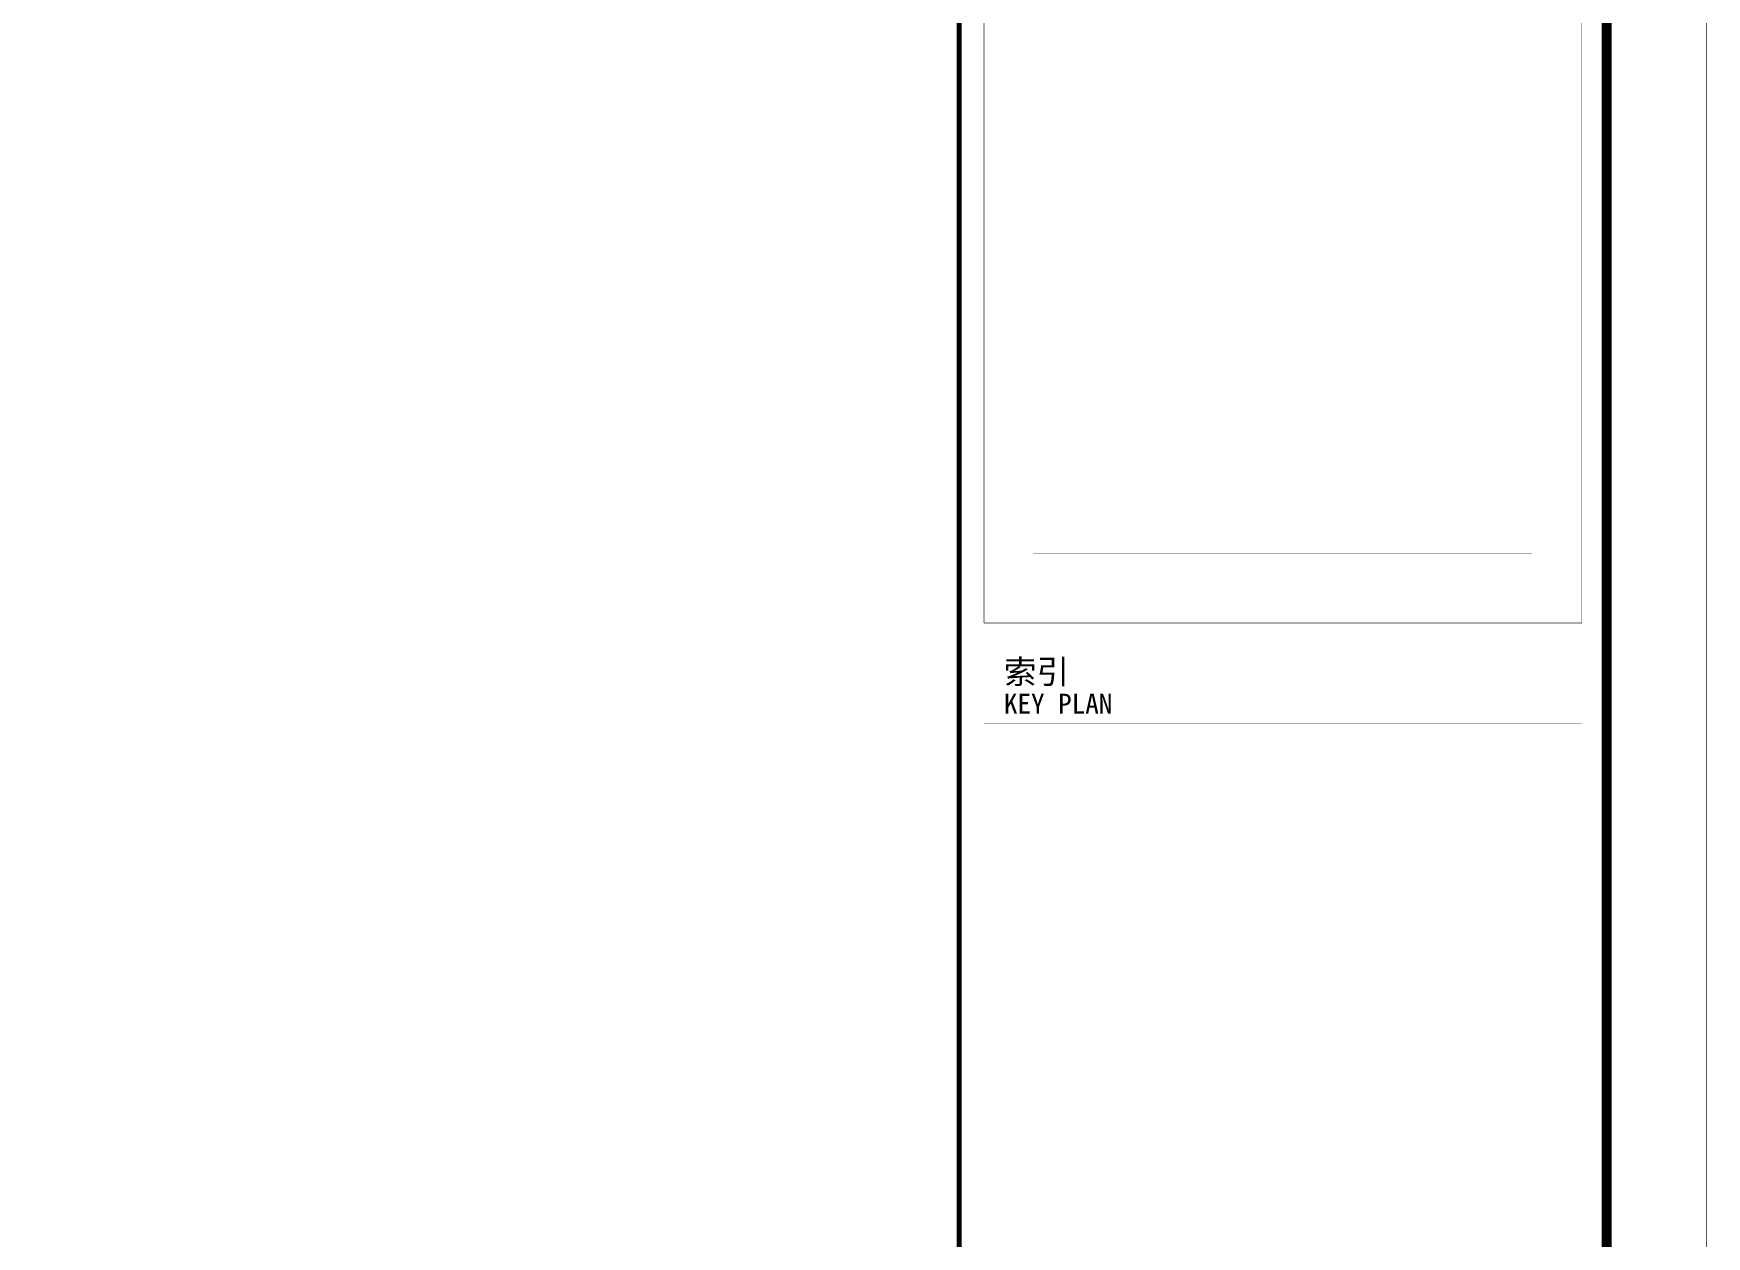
# Model space of a CAD drawing. Extents: x 332286 to 1463507, y -720758 to 86974.
# Drawn here: x 970937 to 987731, y -553306 to -541231 of the extents above; entities that cross this region are included whole.
import ezdxf
from ezdxf.enums import TextEntityAlignment as Align

# ---------------------------------------------------------------- set-up
doc = ezdxf.new("R2010")
doc.units = 0
doc.header["$LTSCALE"] = 1000
doc.header["$MEASUREMENT"] = 0
doc.layers.get('0').update_dxf_attribs({"linetype": 'CONTINUOUS'})
doc.layers.add('SHEET_LINE', color=6, linetype='CONTINUOUS')
doc.layers.add('TWT_TITLE', color=7, linetype='CONTINUOUS')
doc.styles.add('X-104 9#平面绑定$0$图签信息$0$华文细黑', font='STXIHEI.TTF', dxfattribs={"height": 10})

# ---------------------------------------------------------------- blocks, each defined once
blk = doc.blocks.new('X-104 9#平面绑定$0$图签信息')
at = {"const_width": 0.5}
blk.add_lwpolyline([(-65, 0), (0, 0), (0, 500.5), (-65, 500.5)], close=True, dxfattribs=at)
at = {"const_width": 0.05}
for points in [[(-62.5, 404.92), (-62.5, 227.83)], [(-62.5, 227.83), (-2.5, 227.83), (-2.5, 404.92)], [(-57.5, 234.85), (-7.5, 234.85)], [(-62.5, 227.83), (-2.5, 227.83)], [(-62.5, 217.74), (-2.5, 217.74)]]:
    blk.add_lwpolyline(points, dxfattribs=at)
at = {"style": 'X-104 9#平面绑定$0$图签信息$0$华文细黑'}
for s, height, p in [('索引', 2.4, (-60.5, 224.14)), ('KEY PLAN', 2, (-60.5, 220.74))]:
    blk.add_text(s, height=height, dxfattribs=at).set_placement(p, align=Align.TOP_LEFT)
blk = doc.blocks.new('X-104 9#平面绑定$0$图签-A1')
blk.add_blockref('X-104 9#平面绑定$0$图签信息', (0, 0))

msp = doc.modelspace()

# ---------------------------------------------------------------- linework, layer by layer
at = {"layer": 'SHEET_LINE', "color": 4, "const_width": 5}
msp.add_lwpolyline([(903628.2, -570931.5), (987728.2, -570931.5), (987728.2, -511531.5), (903628.2, -511531.5)], close=True, dxfattribs=at)
at = {"layer": 'TWT_TITLE', "color": 4, "linetype": 'Continuous', "const_width": 100}
msp.add_lwpolyline([(906128.2, -569931.5), (986728.2, -569931.5), (986728.2, -512531.5), (906128.2, -512531.5)], close=True, dxfattribs=at)

# ---------------------------------------------------------------- block references
at = {"xscale": 100, "yscale": 100, "zscale": 100}
msp.add_blockref('X-104 9#平面绑定$0$图签-A1', (986728.2, -569931.5), dxfattribs=at)

doc.saveas('drawing.dxf')
